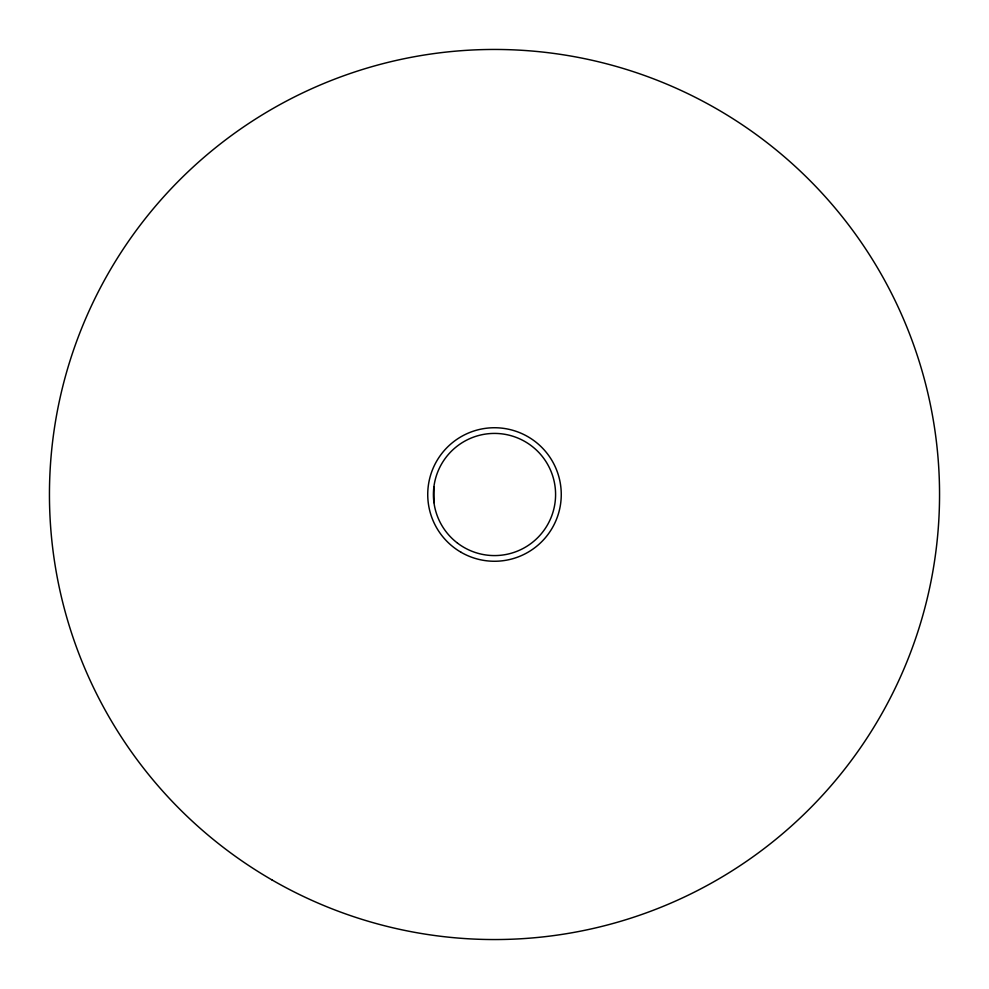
<?xml version="1.0" encoding="UTF-8"?>
<svg xmlns="http://www.w3.org/2000/svg" width="989" height="989" viewBox="0 0 989 989"><rect width="100%" height="100%" fill="white"/><g stroke="black" fill="none" stroke-linecap="round" stroke-linejoin="round"><path stroke-width="1.48" d="M433.911 486.699L433.948 502.647M271.975 879.926A445.05 445.05 0 0 0 939.55 494.5A445.05 445.05 0 0 0 271.975 109.074A445.05 445.05 0 0 0 271.975 879.926M461.121 552.319A66.758 66.758 0 0 0 561.258 494.5A66.758 66.758 0 0 0 461.121 436.681A66.758 66.758 0 0 0 461.121 552.319M457.45 543.072A61.095 61.095 0 0 0 555.089 502.301A61.095 61.095 0 0 0 470.962 438.127A61.095 61.095 0 0 0 457.45 543.072"/></g></svg>
